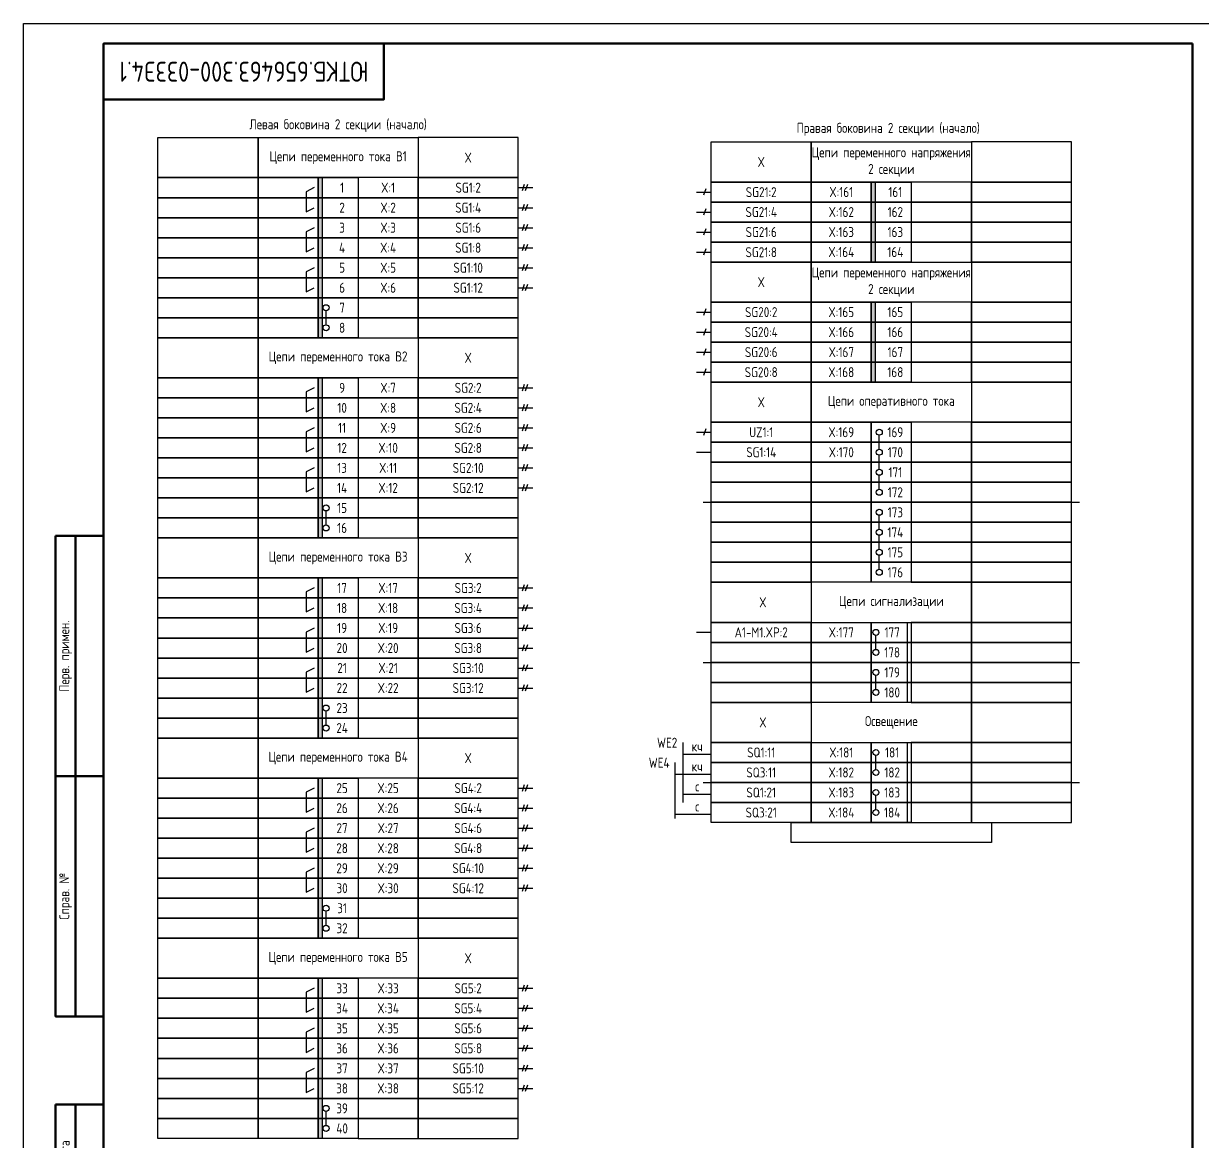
# Model space of a CAD drawing. Header units: millimetres. Extents: x -1050 to 7068, y 0 to 517.
# Drawn here: x 5880.2 to 6174.7, y 140.8 to 420 of the extents above; entities that cross this region are included whole.
import ezdxf

# ---------------------------------------------------------------- set-up
doc = ezdxf.new("R2010")
doc.units = ezdxf.units.MM
doc.styles.add('Gost_type_A', font='GOST_A.TTF')

# ---------------------------------------------------------------- blocks, each defined once
blk = doc.blocks.new('Штамп левый верхний')
at = {"lineweight": 50}
for points in [[(-12, 0), (-7, 0), (-7, -60), (-12, -60)], [(-7, 0), (0, 0), (0, -60), (-7, -60)], [(-12, -60), (-7, -60), (-7, -120), (-12, -120)], [(-7, -60), (0, -60), (0, -120), (-7, -120)]]:
    blk.add_lwpolyline(points, close=True, dxfattribs=at)
at = {"char_height": 2.5, "width": 60, "attachment_point": 5, "rotation": 90, "style": 'Gost_type_A'}
for s, insert in [('Перв. примен.', (-9.5, -30)), ('Справ. №', (-9.5, -90))]:
    blk.add_mtext(s, dxfattribs=dict(at, insert=insert))
blk = doc.blocks.new('Штамп левый нижний')
at = {"lineweight": 50}
for points in [[(-12, 145), (-7, 145), (-7, 110), (-12, 110)], [(-7, 145), (0, 145), (0, 110), (-7, 110)], [(-12, 110), (-7, 110), (-7, 85), (-12, 85)], [(-7, 110), (0, 110), (0, 85), (-7, 85)], [(-12, 85), (-7, 85), (-7, 60), (-12, 60)], [(-7, 85), (0, 85), (0, 60), (-7, 60)], [(-12, 60), (-7, 60), (-7, 25), (-12, 25)], [(-7, 60), (0, 60), (0, 25), (-7, 25)], [(-12, 25), (-7, 25), (-7, 0), (-12, 0)], [(-7, 25), (0, 25), (0, 0), (-7, 0)]]:
    blk.add_lwpolyline(points, close=True, dxfattribs=at)
at = {"char_height": 2.5, "attachment_point": 5, "rotation": 90, "style": 'Gost_type_A'}
for s, insert, width in [('Подп. и дата', (-9.5, 127.5), 35), ('Инв. № дубл.', (-9.5, 97.5), 25), ('Взам. инв. №', (-9.5, 72.5), 25), ('Подп. и дата', (-9.5, 42.5), 35), ('Инв. N подл.', (-9.5, 12.5), 25)]:
    blk.add_mtext(s, dxfattribs=dict(at, insert=insert, width=width))
blk = doc.blocks.new('Штамп угловой верхний')
at = {"lineweight": 50}
blk.add_lwpolyline([(0, 0), (70, 0), (70, -14), (0, -14)], close=True, dxfattribs=at)

msp = doc.modelspace()

# ---------------------------------------------------------------- hatches: boundary and pattern name
h = msp.add_hatch(color=256)
h.dxf.hatch_style = 1
h.paths.add_polyline_path([(5954.76, 381.51), (5953.76, 381.51), (5953.76, 341.51), (5954.76, 341.51)])
h = msp.add_hatch(color=256)
h.dxf.hatch_style = 1
h.paths.add_polyline_path([(6092.97, 380.42), (6091.97, 380.42), (6091.97, 360.42), (6092.97, 360.42)])
h = msp.add_hatch(color=256)
h.dxf.hatch_style = 1
h.paths.add_polyline_path([(6092.97, 350.42), (6091.97, 350.42), (6091.97, 330.42), (6092.97, 330.42)])
h = msp.add_hatch(color=256)
h.dxf.hatch_style = 1
h.paths.add_polyline_path([(5954.76, 331.51), (5953.76, 331.51), (5953.76, 291.51), (5954.76, 291.51)])
h = msp.add_hatch(color=256)
h.dxf.hatch_style = 1
h.paths.add_polyline_path([(5954.76, 281.51), (5953.76, 281.51), (5953.76, 241.51), (5954.76, 241.51)])
h = msp.add_hatch(color=256)
h.dxf.hatch_style = 1
h.paths.add_polyline_path([(5954.76, 231.51), (5953.76, 231.51), (5953.76, 191.51), (5954.76, 191.51)])
h = msp.add_hatch(color=256)
h.dxf.hatch_style = 1
h.paths.add_polyline_path([(5954.76, 181.51), (5953.76, 181.51), (5953.76, 141.51), (5954.76, 141.51)])

# ---------------------------------------------------------------- linework, layer by layer
for p, q in [((6003.76, 379.01), (6007.38, 379.01)), ((6005.29, 379.82), (6004.72, 378.2)), ((6006.09, 379.83), (6005.51, 378.2)), ((6048.34, 377.92), (6051.97, 377.92)), ((6050.67, 378.74), (6050.09, 377.11)), ((6005.29, 374.82), (6004.72, 373.2)), ((6006.09, 374.83), (6005.51, 373.2)), ((6003.76, 374.01), (6007.38, 374.01)), ((6048.34, 372.92), (6051.97, 372.92)), ((6050.67, 373.74), (6050.09, 372.11)), ((6003.76, 369.01), (6007.38, 369.01)), ((6005.29, 369.82), (6004.72, 368.2)), ((6006.09, 369.83), (6005.51, 368.2)), ((6050.67, 368.74), (6050.09, 367.11)), ((6048.34, 367.92), (6051.97, 367.92)), ((6003.76, 364.01), (6007.38, 364.01)), ((6005.29, 364.82), (6004.72, 363.2)), ((6006.09, 364.83), (6005.51, 363.2)), ((6048.34, 362.92), (6051.97, 362.92)), ((6050.67, 363.74), (6050.09, 362.11)), ((6005.29, 359.82), (6004.72, 358.2)), ((6006.09, 359.83), (6005.51, 358.2)), ((6003.76, 359.01), (6007.38, 359.01)), ((6003.76, 354.01), (6007.38, 354.01)), ((6005.29, 354.82), (6004.72, 353.2)), ((6006.09, 354.83), (6005.51, 353.2)), ((5955.76, 344.76), (5955.76, 348.26)), ((6048.34, 347.92), (6051.97, 347.92)), ((6050.67, 348.74), (6050.09, 347.11)), ((6048.34, 342.92), (6051.97, 342.92)), ((6050.67, 343.74), (6050.09, 342.11)), ((6050.67, 338.74), (6050.09, 337.11)), ((6048.34, 337.92), (6051.97, 337.92)), ((6048.34, 332.92), (6051.97, 332.92)), ((6050.67, 333.74), (6050.09, 332.11)), ((6003.76, 329.01), (6007.38, 329.01)), ((6005.29, 329.82), (6004.72, 328.2)), ((6006.09, 329.83), (6005.51, 328.2)), ((6003.76, 324.01), (6007.38, 324.01)), ((6005.29, 324.82), (6004.72, 323.2)), ((6006.09, 324.83), (6005.51, 323.2)), ((6003.76, 319.01), (6007.38, 319.01)), ((6005.29, 319.82), (6004.72, 318.2)), ((6006.09, 319.83), (6005.51, 318.2)), ((6050.67, 318.74), (6050.09, 317.11)), ((6048.34, 317.92), (6051.97, 317.92)), ((6093.97, 313.67), (6093.97, 317.17)), ((6003.76, 314.01), (6007.38, 314.01)), ((6005.29, 314.82), (6004.72, 313.2)), ((6006.09, 314.83), (6005.51, 313.2)), ((6048.34, 312.92), (6051.97, 312.92)), ((6093.97, 308.67), (6093.97, 312.17)), ((6005.29, 309.82), (6004.72, 308.2)), ((6006.09, 309.83), (6005.51, 308.2)), ((6003.76, 309.01), (6007.38, 309.01)), ((6093.97, 303.67), (6093.97, 307.17)), ((6003.76, 304.01), (6007.38, 304.01)), ((6005.29, 304.82), (6004.72, 303.2)), ((6006.09, 304.83), (6005.51, 303.2)), ((6049.97, 300.42), (6143.97, 300.42)), ((5955.76, 294.76), (5955.76, 298.26)), ((6093.97, 293.67), (6093.97, 297.17)), ((6093.97, 288.67), (6093.97, 292.17)), ((6093.97, 283.67), (6093.97, 287.17)), ((6005.29, 279.82), (6004.72, 278.2)), ((6006.09, 279.83), (6005.51, 278.2)), ((6003.76, 279.01), (6007.38, 279.01)), ((6003.76, 274.01), (6007.38, 274.01)), ((6005.29, 274.82), (6004.72, 273.2)), ((6006.09, 274.83), (6005.51, 273.2)), ((6003.76, 269.01), (6007.38, 269.01)), ((6005.29, 269.82), (6004.72, 268.2)), ((6006.09, 269.83), (6005.51, 268.2)), ((6100.97, 270.42), (6100.97, 250.42)), ((6051.97, 267.92), (6048.34, 267.92)), ((6093.11, 263.67), (6093.11, 267.17)), ((6003.76, 264.01), (6007.38, 264.01)), ((6005.29, 264.82), (6004.72, 263.2)), ((6006.09, 264.83), (6005.51, 263.2)), ((6005.29, 259.82), (6004.72, 258.2)), ((6006.09, 259.83), (6005.51, 258.2)), ((6049.97, 260.42), (6143.97, 260.42)), ((6003.76, 259.01), (6007.38, 259.01)), ((6093.11, 253.67), (6093.11, 257.17)), ((6003.76, 254.01), (6007.38, 254.01)), ((6005.29, 254.82), (6004.72, 253.2)), ((6006.09, 254.83), (6005.51, 253.2)), ((5955.76, 244.76), (5955.76, 248.26)), ((6044.97, 225.42), (6044.97, 240.42)), ((6100.97, 240.42), (6100.97, 220.42)), ((6051.97, 237.42), (6044.97, 237.42)), ((6093.11, 233.67), (6093.11, 237.17)), ((6042.97, 221.42), (6042.97, 235.42)), ((6005.29, 229.82), (6004.72, 228.2)), ((6006.09, 229.83), (6005.51, 228.2)), ((6051.97, 232.42), (6042.97, 232.42)), ((6049.97, 230.42), (6143.97, 230.42)), ((6003.76, 229.01), (6007.38, 229.01)), ((6051.97, 227.42), (6044.97, 227.42)), ((6093.11, 223.67), (6093.11, 227.17)), ((6003.76, 224.01), (6007.38, 224.01)), ((6005.29, 224.82), (6004.72, 223.2)), ((6006.09, 224.83), (6005.51, 223.2)), ((6051.97, 222.42), (6042.97, 222.42)), ((6003.76, 219.01), (6007.38, 219.01)), ((6005.29, 219.82), (6004.72, 218.2)), ((6006.09, 219.83), (6005.51, 218.2)), ((6003.76, 214.01), (6007.38, 214.01)), ((6005.29, 214.82), (6004.72, 213.2)), ((6006.09, 214.83), (6005.51, 213.2)), ((6005.29, 209.82), (6004.72, 208.2)), ((6006.09, 209.83), (6005.51, 208.2)), ((6003.76, 209.01), (6007.38, 209.01)), ((6003.76, 204.01), (6007.38, 204.01)), ((6005.29, 204.82), (6004.72, 203.2)), ((6006.09, 204.83), (6005.51, 203.2)), ((5955.76, 194.76), (5955.76, 198.26)), ((6005.29, 179.82), (6004.72, 178.2)), ((6006.09, 179.83), (6005.51, 178.2)), ((6003.76, 179.01), (6007.38, 179.01)), ((6003.76, 174.01), (6007.38, 174.01)), ((6005.29, 174.82), (6004.72, 173.2)), ((6006.09, 174.83), (6005.51, 173.2)), ((6003.76, 169.01), (6007.38, 169.01)), ((6005.29, 169.82), (6004.72, 168.2)), ((6006.09, 169.83), (6005.51, 168.2)), ((6003.76, 164.01), (6007.38, 164.01)), ((6005.29, 164.82), (6004.72, 163.2)), ((6006.09, 164.83), (6005.51, 163.2)), ((6005.29, 159.82), (6004.72, 158.2)), ((6006.09, 159.83), (6005.51, 158.2)), ((6003.76, 159.01), (6007.38, 159.01)), ((6003.76, 154.01), (6007.38, 154.01)), ((6005.29, 154.82), (6004.72, 153.2)), ((6006.09, 154.83), (6005.51, 153.2)), ((5955.76, 144.76), (5955.76, 148.26))]:
    msp.add_line(p, q)
for points in [[(6177.19, 420), (6177.19, 0), (5880.19, 0), (5880.19, 420)], [(5913.76, 391.51), (5938.76, 391.51), (5938.76, 381.51), (5913.76, 381.51)], [(5938.76, 391.51), (5978.76, 391.51), (5978.76, 381.51), (5938.76, 381.51)], [(6003.76, 391.51), (5978.76, 391.51), (5978.76, 381.51), (6003.76, 381.51)], [(6051.97, 390.42), (6076.97, 390.42), (6076.97, 380.42), (6051.97, 380.42)], [(6076.97, 390.42), (6116.97, 390.42), (6116.97, 380.42), (6076.97, 380.42)], [(6141.97, 390.42), (6116.97, 390.42), (6116.97, 380.42), (6141.97, 380.42)], [(5913.76, 381.51), (5938.76, 381.51), (5938.76, 376.51), (5913.76, 376.51)], [(5938.76, 381.51), (5953.76, 381.51), (5953.76, 376.51), (5938.76, 376.51)], [(5953.76, 381.51), (5963.76, 381.51), (5963.76, 376.51), (5953.76, 376.51)], [(5978.76, 381.51), (5963.76, 381.51), (5963.76, 376.51), (5978.76, 376.51)], [(6003.76, 381.51), (5978.76, 381.51), (5978.76, 376.51), (6003.76, 376.51)], [(6051.97, 380.42), (6076.97, 380.42), (6076.97, 375.42), (6051.97, 375.42)], [(6076.97, 380.42), (6091.97, 380.42), (6091.97, 375.42), (6076.97, 375.42)], [(6091.97, 380.42), (6101.97, 380.42), (6101.97, 375.42), (6091.97, 375.42)], [(6116.97, 380.42), (6101.97, 380.42), (6101.97, 375.42), (6116.97, 375.42)], [(6141.97, 380.42), (6116.97, 380.42), (6116.97, 375.42), (6141.97, 375.42)], [(5913.76, 376.51), (5938.76, 376.51), (5938.76, 371.51), (5913.76, 371.51)], [(5938.76, 376.51), (5953.76, 376.51), (5953.76, 371.51), (5938.76, 371.51)], [(5953.76, 376.51), (5963.76, 376.51), (5963.76, 371.51), (5953.76, 371.51)], [(5978.76, 376.51), (5963.76, 376.51), (5963.76, 371.51), (5978.76, 371.51)], [(6003.76, 376.51), (5978.76, 376.51), (5978.76, 371.51), (6003.76, 371.51)], [(6051.97, 375.42), (6076.97, 375.42), (6076.97, 370.42), (6051.97, 370.42)], [(6076.97, 375.42), (6091.97, 375.42), (6091.97, 370.42), (6076.97, 370.42)], [(6091.97, 375.42), (6101.97, 375.42), (6101.97, 370.42), (6091.97, 370.42)], [(6116.97, 375.42), (6101.97, 375.42), (6101.97, 370.42), (6116.97, 370.42)], [(6141.97, 375.42), (6116.97, 375.42), (6116.97, 370.42), (6141.97, 370.42)], [(5913.76, 371.51), (5938.76, 371.51), (5938.76, 366.51), (5913.76, 366.51)], [(5938.76, 371.51), (5953.76, 371.51), (5953.76, 366.51), (5938.76, 366.51)], [(5953.76, 371.51), (5963.76, 371.51), (5963.76, 366.51), (5953.76, 366.51)], [(5978.76, 371.51), (5963.76, 371.51), (5963.76, 366.51), (5978.76, 366.51)], [(6003.76, 371.51), (5978.76, 371.51), (5978.76, 366.51), (6003.76, 366.51)], [(6051.97, 370.42), (6076.97, 370.42), (6076.97, 365.42), (6051.97, 365.42)], [(6076.97, 370.42), (6091.97, 370.42), (6091.97, 365.42), (6076.97, 365.42)], [(6091.97, 370.42), (6101.97, 370.42), (6101.97, 365.42), (6091.97, 365.42)], [(6116.97, 370.42), (6101.97, 370.42), (6101.97, 365.42), (6116.97, 365.42)], [(6141.97, 370.42), (6116.97, 370.42), (6116.97, 365.42), (6141.97, 365.42)], [(5913.76, 366.51), (5938.76, 366.51), (5938.76, 361.51), (5913.76, 361.51)], [(5938.76, 366.51), (5953.76, 366.51), (5953.76, 361.51), (5938.76, 361.51)], [(5953.76, 366.51), (5963.76, 366.51), (5963.76, 361.51), (5953.76, 361.51)], [(5978.76, 366.51), (5963.76, 366.51), (5963.76, 361.51), (5978.76, 361.51)], [(6003.76, 366.51), (5978.76, 366.51), (5978.76, 361.51), (6003.76, 361.51)], [(6051.97, 365.42), (6076.97, 365.42), (6076.97, 360.42), (6051.97, 360.42)], [(6076.97, 365.42), (6091.97, 365.42), (6091.97, 360.42), (6076.97, 360.42)], [(6091.97, 365.42), (6101.97, 365.42), (6101.97, 360.42), (6091.97, 360.42)], [(6116.97, 365.42), (6101.97, 365.42), (6101.97, 360.42), (6116.97, 360.42)], [(6141.97, 365.42), (6116.97, 365.42), (6116.97, 360.42), (6141.97, 360.42)], [(5913.76, 361.51), (5938.76, 361.51), (5938.76, 356.51), (5913.76, 356.51)], [(5938.76, 361.51), (5953.76, 361.51), (5953.76, 356.51), (5938.76, 356.51)], [(5953.76, 361.51), (5963.76, 361.51), (5963.76, 356.51), (5953.76, 356.51)], [(5978.76, 361.51), (5963.76, 361.51), (5963.76, 356.51), (5978.76, 356.51)], [(6003.76, 361.51), (5978.76, 361.51), (5978.76, 356.51), (6003.76, 356.51)], [(6051.97, 360.42), (6076.97, 360.42), (6076.97, 350.42), (6051.97, 350.42)], [(6076.97, 360.42), (6116.97, 360.42), (6116.97, 350.42), (6076.97, 350.42)], [(6141.97, 360.42), (6116.97, 360.42), (6116.97, 350.42), (6141.97, 350.42)], [(5913.76, 356.51), (5938.76, 356.51), (5938.76, 351.51), (5913.76, 351.51)], [(5938.76, 356.51), (5953.76, 356.51), (5953.76, 351.51), (5938.76, 351.51)], [(5953.76, 356.51), (5963.76, 356.51), (5963.76, 351.51), (5953.76, 351.51)], [(5978.76, 356.51), (5963.76, 356.51), (5963.76, 351.51), (5978.76, 351.51)], [(6003.76, 356.51), (5978.76, 356.51), (5978.76, 351.51), (6003.76, 351.51)], [(5913.76, 351.51), (5938.76, 351.51), (5938.76, 346.51), (5913.76, 346.51)], [(5938.76, 351.51), (5953.76, 351.51), (5953.76, 346.51), (5938.76, 346.51)], [(5953.76, 351.51), (5963.76, 351.51), (5963.76, 346.51), (5953.76, 346.51)], [(5978.76, 351.51), (5963.76, 351.51), (5963.76, 346.51), (5978.76, 346.51)], [(6003.76, 351.51), (5978.76, 351.51), (5978.76, 346.51), (6003.76, 346.51)], [(6051.97, 350.42), (6076.97, 350.42), (6076.97, 345.42), (6051.97, 345.42)], [(6076.97, 350.42), (6091.97, 350.42), (6091.97, 345.42), (6076.97, 345.42)], [(6091.97, 350.42), (6101.97, 350.42), (6101.97, 345.42), (6091.97, 345.42)], [(6116.97, 350.42), (6101.97, 350.42), (6101.97, 345.42), (6116.97, 345.42)], [(6141.97, 350.42), (6116.97, 350.42), (6116.97, 345.42), (6141.97, 345.42)], [(5913.76, 346.51), (5938.76, 346.51), (5938.76, 341.51), (5913.76, 341.51)], [(5938.76, 346.51), (5953.76, 346.51), (5953.76, 341.51), (5938.76, 341.51)], [(5953.76, 346.51), (5963.76, 346.51), (5963.76, 341.51), (5953.76, 341.51)], [(5978.76, 346.51), (5963.76, 346.51), (5963.76, 341.51), (5978.76, 341.51)], [(6003.76, 346.51), (5978.76, 346.51), (5978.76, 341.51), (6003.76, 341.51)], [(6051.97, 345.42), (6076.97, 345.42), (6076.97, 340.42), (6051.97, 340.42)], [(6076.97, 345.42), (6091.97, 345.42), (6091.97, 340.42), (6076.97, 340.42)], [(6091.97, 345.42), (6101.97, 345.42), (6101.97, 340.42), (6091.97, 340.42)], [(6116.97, 345.42), (6101.97, 345.42), (6101.97, 340.42), (6116.97, 340.42)], [(6141.97, 345.42), (6116.97, 345.42), (6116.97, 340.42), (6141.97, 340.42)], [(5913.76, 341.51), (5938.76, 341.51), (5938.76, 331.51), (5913.76, 331.51)], [(5938.76, 341.51), (5978.76, 341.51), (5978.76, 331.51), (5938.76, 331.51)], [(6003.76, 341.51), (5978.76, 341.51), (5978.76, 331.51), (6003.76, 331.51)], [(6051.97, 340.42), (6076.97, 340.42), (6076.97, 335.42), (6051.97, 335.42)], [(6076.97, 340.42), (6091.97, 340.42), (6091.97, 335.42), (6076.97, 335.42)], [(6091.97, 340.42), (6101.97, 340.42), (6101.97, 335.42), (6091.97, 335.42)], [(6116.97, 340.42), (6101.97, 340.42), (6101.97, 335.42), (6116.97, 335.42)], [(6141.97, 340.42), (6116.97, 340.42), (6116.97, 335.42), (6141.97, 335.42)], [(6051.97, 335.42), (6076.97, 335.42), (6076.97, 330.42), (6051.97, 330.42)], [(6076.97, 335.42), (6091.97, 335.42), (6091.97, 330.42), (6076.97, 330.42)], [(6091.97, 335.42), (6101.97, 335.42), (6101.97, 330.42), (6091.97, 330.42)], [(6116.97, 335.42), (6101.97, 335.42), (6101.97, 330.42), (6116.97, 330.42)], [(6141.97, 335.42), (6116.97, 335.42), (6116.97, 330.42), (6141.97, 330.42)], [(5913.76, 331.51), (5938.76, 331.51), (5938.76, 326.51), (5913.76, 326.51)], [(5938.76, 331.51), (5953.76, 331.51), (5953.76, 326.51), (5938.76, 326.51)], [(5953.76, 331.51), (5963.76, 331.51), (5963.76, 326.51), (5953.76, 326.51)], [(5978.76, 331.51), (5963.76, 331.51), (5963.76, 326.51), (5978.76, 326.51)], [(6003.76, 331.51), (5978.76, 331.51), (5978.76, 326.51), (6003.76, 326.51)], [(6051.97, 330.42), (6076.97, 330.42), (6076.97, 320.42), (6051.97, 320.42)], [(6076.97, 330.42), (6116.97, 330.42), (6116.97, 320.42), (6076.97, 320.42)], [(6141.97, 330.42), (6116.97, 330.42), (6116.97, 320.42), (6141.97, 320.42)], [(5913.76, 326.51), (5938.76, 326.51), (5938.76, 321.51), (5913.76, 321.51)], [(5938.76, 326.51), (5953.76, 326.51), (5953.76, 321.51), (5938.76, 321.51)], [(5953.76, 326.51), (5963.76, 326.51), (5963.76, 321.51), (5953.76, 321.51)], [(5978.76, 326.51), (5963.76, 326.51), (5963.76, 321.51), (5978.76, 321.51)], [(6003.76, 326.51), (5978.76, 326.51), (5978.76, 321.51), (6003.76, 321.51)], [(5913.76, 321.51), (5938.76, 321.51), (5938.76, 316.51), (5913.76, 316.51)], [(5938.76, 321.51), (5953.76, 321.51), (5953.76, 316.51), (5938.76, 316.51)], [(5953.76, 321.51), (5963.76, 321.51), (5963.76, 316.51), (5953.76, 316.51)], [(5978.76, 321.51), (5963.76, 321.51), (5963.76, 316.51), (5978.76, 316.51)], [(6003.76, 321.51), (5978.76, 321.51), (5978.76, 316.51), (6003.76, 316.51)], [(6051.97, 320.42), (6076.97, 320.42), (6076.97, 315.42), (6051.97, 315.42)], [(6076.97, 320.42), (6091.97, 320.42), (6091.97, 315.42), (6076.97, 315.42)], [(6091.97, 320.42), (6101.97, 320.42), (6101.97, 315.42), (6091.97, 315.42)], [(6116.97, 320.42), (6101.97, 320.42), (6101.97, 315.42), (6116.97, 315.42)], [(6141.97, 320.42), (6116.97, 320.42), (6116.97, 315.42), (6141.97, 315.42)], [(5913.76, 316.51), (5938.76, 316.51), (5938.76, 311.51), (5913.76, 311.51)], [(5938.76, 316.51), (5953.76, 316.51), (5953.76, 311.51), (5938.76, 311.51)], [(5953.76, 316.51), (5963.76, 316.51), (5963.76, 311.51), (5953.76, 311.51)], [(5978.76, 316.51), (5963.76, 316.51), (5963.76, 311.51), (5978.76, 311.51)], [(6003.76, 316.51), (5978.76, 316.51), (5978.76, 311.51), (6003.76, 311.51)], [(6051.97, 315.42), (6076.97, 315.42), (6076.97, 310.42), (6051.97, 310.42)], [(6076.97, 315.42), (6091.97, 315.42), (6091.97, 310.42), (6076.97, 310.42)], [(6091.97, 315.42), (6101.97, 315.42), (6101.97, 310.42), (6091.97, 310.42)], [(6116.97, 315.42), (6101.97, 315.42), (6101.97, 310.42), (6116.97, 310.42)], [(6141.97, 315.42), (6116.97, 315.42), (6116.97, 310.42), (6141.97, 310.42)], [(5913.76, 311.51), (5938.76, 311.51), (5938.76, 306.51), (5913.76, 306.51)], [(5938.76, 311.51), (5953.76, 311.51), (5953.76, 306.51), (5938.76, 306.51)], [(5953.76, 311.51), (5963.76, 311.51), (5963.76, 306.51), (5953.76, 306.51)], [(5978.76, 311.51), (5963.76, 311.51), (5963.76, 306.51), (5978.76, 306.51)], [(6003.76, 311.51), (5978.76, 311.51), (5978.76, 306.51), (6003.76, 306.51)], [(6051.97, 310.42), (6076.97, 310.42), (6076.97, 305.42), (6051.97, 305.42)], [(6076.97, 310.42), (6091.97, 310.42), (6091.97, 305.42), (6076.97, 305.42)], [(6091.97, 310.42), (6101.97, 310.42), (6101.97, 305.42), (6091.97, 305.42)], [(6116.97, 310.42), (6101.97, 310.42), (6101.97, 305.42), (6116.97, 305.42)], [(6141.97, 310.42), (6116.97, 310.42), (6116.97, 305.42), (6141.97, 305.42)], [(5913.76, 306.51), (5938.76, 306.51), (5938.76, 301.51), (5913.76, 301.51)], [(5938.76, 306.51), (5953.76, 306.51), (5953.76, 301.51), (5938.76, 301.51)], [(5953.76, 306.51), (5963.76, 306.51), (5963.76, 301.51), (5953.76, 301.51)], [(5978.76, 306.51), (5963.76, 306.51), (5963.76, 301.51), (5978.76, 301.51)], [(6003.76, 306.51), (5978.76, 306.51), (5978.76, 301.51), (6003.76, 301.51)], [(6051.97, 305.42), (6076.97, 305.42), (6076.97, 300.42), (6051.97, 300.42)], [(6076.97, 305.42), (6091.97, 305.42), (6091.97, 300.42), (6076.97, 300.42)], [(6091.97, 305.42), (6101.97, 305.42), (6101.97, 300.42), (6091.97, 300.42)], [(6116.97, 305.42), (6101.97, 305.42), (6101.97, 300.42), (6116.97, 300.42)], [(6141.97, 305.42), (6116.97, 305.42), (6116.97, 300.42), (6141.97, 300.42)], [(5913.76, 301.51), (5938.76, 301.51), (5938.76, 296.51), (5913.76, 296.51)], [(5938.76, 301.51), (5953.76, 301.51), (5953.76, 296.51), (5938.76, 296.51)], [(5953.76, 301.51), (5963.76, 301.51), (5963.76, 296.51), (5953.76, 296.51)], [(5978.76, 301.51), (5963.76, 301.51), (5963.76, 296.51), (5978.76, 296.51)], [(6003.76, 301.51), (5978.76, 301.51), (5978.76, 296.51), (6003.76, 296.51)], [(6051.97, 300.42), (6076.97, 300.42), (6076.97, 295.42), (6051.97, 295.42)], [(6076.97, 300.42), (6091.97, 300.42), (6091.97, 295.42), (6076.97, 295.42)], [(6091.97, 300.42), (6101.97, 300.42), (6101.97, 295.42), (6091.97, 295.42)], [(6116.97, 300.42), (6101.97, 300.42), (6101.97, 295.42), (6116.97, 295.42)], [(6141.97, 300.42), (6116.97, 300.42), (6116.97, 295.42), (6141.97, 295.42)], [(5913.76, 296.51), (5938.76, 296.51), (5938.76, 291.51), (5913.76, 291.51)], [(5938.76, 296.51), (5953.76, 296.51), (5953.76, 291.51), (5938.76, 291.51)], [(5953.76, 296.51), (5963.76, 296.51), (5963.76, 291.51), (5953.76, 291.51)], [(5978.76, 296.51), (5963.76, 296.51), (5963.76, 291.51), (5978.76, 291.51)], [(6003.76, 296.51), (5978.76, 296.51), (5978.76, 291.51), (6003.76, 291.51)], [(6051.97, 295.42), (6076.97, 295.42), (6076.97, 290.42), (6051.97, 290.42)], [(6076.97, 295.42), (6091.97, 295.42), (6091.97, 290.42), (6076.97, 290.42)], [(6091.97, 295.42), (6101.97, 295.42), (6101.97, 290.42), (6091.97, 290.42)], [(6116.97, 295.42), (6101.97, 295.42), (6101.97, 290.42), (6116.97, 290.42)], [(6141.97, 295.42), (6116.97, 295.42), (6116.97, 290.42), (6141.97, 290.42)], [(5913.76, 291.51), (5938.76, 291.51), (5938.76, 281.51), (5913.76, 281.51)], [(5938.76, 291.51), (5978.76, 291.51), (5978.76, 281.51), (5938.76, 281.51)], [(6003.76, 291.51), (5978.76, 291.51), (5978.76, 281.51), (6003.76, 281.51)], [(6051.97, 290.42), (6076.97, 290.42), (6076.97, 285.42), (6051.97, 285.42)], [(6076.97, 290.42), (6091.97, 290.42), (6091.97, 285.42), (6076.97, 285.42)], [(6091.97, 290.42), (6101.97, 290.42), (6101.97, 285.42), (6091.97, 285.42)], [(6116.97, 290.42), (6101.97, 290.42), (6101.97, 285.42), (6116.97, 285.42)], [(6141.97, 290.42), (6116.97, 290.42), (6116.97, 285.42), (6141.97, 285.42)], [(6051.97, 285.42), (6076.97, 285.42), (6076.97, 280.42), (6051.97, 280.42)], [(6076.97, 285.42), (6091.97, 285.42), (6091.97, 280.42), (6076.97, 280.42)], [(6091.97, 285.42), (6101.97, 285.42), (6101.97, 280.42), (6091.97, 280.42)], [(6116.97, 285.42), (6101.97, 285.42), (6101.97, 280.42), (6116.97, 280.42)], [(6141.97, 285.42), (6116.97, 285.42), (6116.97, 280.42), (6141.97, 280.42)], [(5913.76, 281.51), (5938.76, 281.51), (5938.76, 276.51), (5913.76, 276.51)], [(5938.76, 281.51), (5953.76, 281.51), (5953.76, 276.51), (5938.76, 276.51)], [(5953.76, 281.51), (5963.76, 281.51), (5963.76, 276.51), (5953.76, 276.51)], [(5978.76, 281.51), (5963.76, 281.51), (5963.76, 276.51), (5978.76, 276.51)], [(6003.76, 281.51), (5978.76, 281.51), (5978.76, 276.51), (6003.76, 276.51)], [(6051.97, 280.42), (6076.97, 280.42), (6076.97, 270.42), (6051.97, 270.42)], [(6116.97, 280.42), (6076.97, 280.42), (6076.97, 270.42), (6116.97, 270.42)], [(6141.97, 280.42), (6116.97, 280.42), (6116.97, 270.42), (6141.97, 270.42)], [(5913.76, 276.51), (5938.76, 276.51), (5938.76, 271.51), (5913.76, 271.51)], [(5938.76, 276.51), (5953.76, 276.51), (5953.76, 271.51), (5938.76, 271.51)], [(5953.76, 276.51), (5963.76, 276.51), (5963.76, 271.51), (5953.76, 271.51)], [(5978.76, 276.51), (5963.76, 276.51), (5963.76, 271.51), (5978.76, 271.51)], [(6003.76, 276.51), (5978.76, 276.51), (5978.76, 271.51), (6003.76, 271.51)], [(5913.76, 271.51), (5938.76, 271.51), (5938.76, 266.51), (5913.76, 266.51)], [(5938.76, 271.51), (5953.76, 271.51), (5953.76, 266.51), (5938.76, 266.51)], [(5953.76, 271.51), (5963.76, 271.51), (5963.76, 266.51), (5953.76, 266.51)], [(5978.76, 271.51), (5963.76, 271.51), (5963.76, 266.51), (5978.76, 266.51)], [(6003.76, 271.51), (5978.76, 271.51), (5978.76, 266.51), (6003.76, 266.51)], [(6051.97, 270.42), (6076.97, 270.42), (6076.97, 265.42), (6051.97, 265.42)], [(6076.97, 270.42), (6091.97, 270.42), (6091.97, 265.42), (6076.97, 265.42)], [(6091.97, 270.42), (6101.97, 270.42), (6101.97, 265.42), (6091.97, 265.42)], [(6116.97, 270.42), (6101.97, 270.42), (6101.97, 265.42), (6116.97, 265.42)], [(6141.97, 270.42), (6116.97, 270.42), (6116.97, 265.42), (6141.97, 265.42)], [(5913.76, 266.51), (5938.76, 266.51), (5938.76, 261.51), (5913.76, 261.51)], [(5938.76, 266.51), (5953.76, 266.51), (5953.76, 261.51), (5938.76, 261.51)], [(5953.76, 266.51), (5963.76, 266.51), (5963.76, 261.51), (5953.76, 261.51)], [(5978.76, 266.51), (5963.76, 266.51), (5963.76, 261.51), (5978.76, 261.51)], [(6003.76, 266.51), (5978.76, 266.51), (5978.76, 261.51), (6003.76, 261.51)], [(6051.97, 265.42), (6076.97, 265.42), (6076.97, 260.42), (6051.97, 260.42)], [(6076.97, 265.42), (6091.97, 265.42), (6091.97, 260.42), (6076.97, 260.42)], [(6091.97, 265.42), (6101.97, 265.42), (6101.97, 260.42), (6091.97, 260.42)], [(6116.97, 265.42), (6101.97, 265.42), (6101.97, 260.42), (6116.97, 260.42)], [(6141.97, 265.42), (6116.97, 265.42), (6116.97, 260.42), (6141.97, 260.42)], [(5913.76, 261.51), (5938.76, 261.51), (5938.76, 256.51), (5913.76, 256.51)], [(5938.76, 261.51), (5953.76, 261.51), (5953.76, 256.51), (5938.76, 256.51)], [(5953.76, 261.51), (5963.76, 261.51), (5963.76, 256.51), (5953.76, 256.51)], [(5978.76, 261.51), (5963.76, 261.51), (5963.76, 256.51), (5978.76, 256.51)], [(6003.76, 261.51), (5978.76, 261.51), (5978.76, 256.51), (6003.76, 256.51)], [(6051.97, 260.42), (6076.97, 260.42), (6076.97, 255.42), (6051.97, 255.42)], [(6076.97, 260.42), (6091.97, 260.42), (6091.97, 255.42), (6076.97, 255.42)], [(6091.97, 260.42), (6101.97, 260.42), (6101.97, 255.42), (6091.97, 255.42)], [(6116.97, 260.42), (6101.97, 260.42), (6101.97, 255.42), (6116.97, 255.42)], [(6141.97, 260.42), (6116.97, 260.42), (6116.97, 255.42), (6141.97, 255.42)], [(5913.76, 256.51), (5938.76, 256.51), (5938.76, 251.51), (5913.76, 251.51)], [(5938.76, 256.51), (5953.76, 256.51), (5953.76, 251.51), (5938.76, 251.51)], [(5953.76, 256.51), (5963.76, 256.51), (5963.76, 251.51), (5953.76, 251.51)], [(5978.76, 256.51), (5963.76, 256.51), (5963.76, 251.51), (5978.76, 251.51)], [(6003.76, 256.51), (5978.76, 256.51), (5978.76, 251.51), (6003.76, 251.51)], [(6051.97, 255.42), (6076.97, 255.42), (6076.97, 250.42), (6051.97, 250.42)], [(6076.97, 255.42), (6091.97, 255.42), (6091.97, 250.42), (6076.97, 250.42)], [(6091.97, 255.42), (6101.97, 255.42), (6101.97, 250.42), (6091.97, 250.42)], [(6116.97, 255.42), (6101.97, 255.42), (6101.97, 250.42), (6116.97, 250.42)], [(6141.97, 255.42), (6116.97, 255.42), (6116.97, 250.42), (6141.97, 250.42)], [(5913.76, 251.51), (5938.76, 251.51), (5938.76, 246.51), (5913.76, 246.51)], [(5938.76, 251.51), (5953.76, 251.51), (5953.76, 246.51), (5938.76, 246.51)], [(5953.76, 251.51), (5963.76, 251.51), (5963.76, 246.51), (5953.76, 246.51)], [(5978.76, 251.51), (5963.76, 251.51), (5963.76, 246.51), (5978.76, 246.51)], [(6003.76, 251.51), (5978.76, 251.51), (5978.76, 246.51), (6003.76, 246.51)], [(6051.97, 250.42), (6076.97, 250.42), (6076.97, 240.42), (6051.97, 240.42)], [(6116.97, 250.42), (6076.97, 250.42), (6076.97, 240.42), (6116.97, 240.42)], [(6141.97, 250.42), (6116.97, 250.42), (6116.97, 240.42), (6141.97, 240.42)], [(5913.76, 246.51), (5938.76, 246.51), (5938.76, 241.51), (5913.76, 241.51)], [(5938.76, 246.51), (5953.76, 246.51), (5953.76, 241.51), (5938.76, 241.51)], [(5953.76, 246.51), (5963.76, 246.51), (5963.76, 241.51), (5953.76, 241.51)], [(5978.76, 246.51), (5963.76, 246.51), (5963.76, 241.51), (5978.76, 241.51)], [(6003.76, 246.51), (5978.76, 246.51), (5978.76, 241.51), (6003.76, 241.51)], [(5913.76, 241.51), (5938.76, 241.51), (5938.76, 231.51), (5913.76, 231.51)], [(5938.76, 241.51), (5978.76, 241.51), (5978.76, 231.51), (5938.76, 231.51)], [(6003.76, 241.51), (5978.76, 241.51), (5978.76, 231.51), (6003.76, 231.51)], [(6051.97, 240.42), (6076.97, 240.42), (6076.97, 235.42), (6051.97, 235.42)], [(6076.97, 240.42), (6091.97, 240.42), (6091.97, 235.42), (6076.97, 235.42)], [(6091.97, 240.42), (6101.97, 240.42), (6101.97, 235.42), (6091.97, 235.42)], [(6116.97, 240.42), (6101.97, 240.42), (6101.97, 235.42), (6116.97, 235.42)], [(6141.97, 240.42), (6116.97, 240.42), (6116.97, 235.42), (6141.97, 235.42)], [(6051.97, 235.42), (6076.97, 235.42), (6076.97, 230.42), (6051.97, 230.42)], [(6076.97, 235.42), (6091.97, 235.42), (6091.97, 230.42), (6076.97, 230.42)], [(6091.97, 235.42), (6101.97, 235.42), (6101.97, 230.42), (6091.97, 230.42)], [(6116.97, 235.42), (6101.97, 235.42), (6101.97, 230.42), (6116.97, 230.42)], [(6141.97, 235.42), (6116.97, 235.42), (6116.97, 230.42), (6141.97, 230.42)], [(5913.76, 231.51), (5938.76, 231.51), (5938.76, 226.51), (5913.76, 226.51)], [(5938.76, 231.51), (5953.76, 231.51), (5953.76, 226.51), (5938.76, 226.51)], [(5953.76, 231.51), (5963.76, 231.51), (5963.76, 226.51), (5953.76, 226.51)], [(5978.76, 231.51), (5963.76, 231.51), (5963.76, 226.51), (5978.76, 226.51)], [(6003.76, 231.51), (5978.76, 231.51), (5978.76, 226.51), (6003.76, 226.51)], [(6051.97, 230.42), (6076.97, 230.42), (6076.97, 225.42), (6051.97, 225.42)], [(6076.97, 230.42), (6091.97, 230.42), (6091.97, 225.42), (6076.97, 225.42)], [(6091.97, 230.42), (6101.97, 230.42), (6101.97, 225.42), (6091.97, 225.42)], [(6116.97, 230.42), (6101.97, 230.42), (6101.97, 225.42), (6116.97, 225.42)], [(6141.97, 230.42), (6116.97, 230.42), (6116.97, 225.42), (6141.97, 225.42)], [(5913.76, 226.51), (5938.76, 226.51), (5938.76, 221.51), (5913.76, 221.51)], [(5938.76, 226.51), (5953.76, 226.51), (5953.76, 221.51), (5938.76, 221.51)], [(5953.76, 226.51), (5963.76, 226.51), (5963.76, 221.51), (5953.76, 221.51)], [(5978.76, 226.51), (5963.76, 226.51), (5963.76, 221.51), (5978.76, 221.51)], [(6003.76, 226.51), (5978.76, 226.51), (5978.76, 221.51), (6003.76, 221.51)], [(6051.97, 225.42), (6076.97, 225.42), (6076.97, 220.42), (6051.97, 220.42)], [(6076.97, 225.42), (6091.97, 225.42), (6091.97, 220.42), (6076.97, 220.42)], [(6091.97, 225.42), (6101.97, 225.42), (6101.97, 220.42), (6091.97, 220.42)], [(6116.97, 225.42), (6101.97, 225.42), (6101.97, 220.42), (6116.97, 220.42)], [(6141.97, 225.42), (6116.97, 225.42), (6116.97, 220.42), (6141.97, 220.42)], [(5913.76, 221.51), (5938.76, 221.51), (5938.76, 216.51), (5913.76, 216.51)], [(5938.76, 221.51), (5953.76, 221.51), (5953.76, 216.51), (5938.76, 216.51)], [(5953.76, 221.51), (5963.76, 221.51), (5963.76, 216.51), (5953.76, 216.51)], [(5978.76, 221.51), (5963.76, 221.51), (5963.76, 216.51), (5978.76, 216.51)], [(6003.76, 221.51), (5978.76, 221.51), (5978.76, 216.51), (6003.76, 216.51)], [(6071.97, 220.42), (6121.97, 220.42), (6121.97, 215.42), (6071.97, 215.42)], [(5913.76, 216.51), (5938.76, 216.51), (5938.76, 211.51), (5913.76, 211.51)], [(5938.76, 216.51), (5953.76, 216.51), (5953.76, 211.51), (5938.76, 211.51)], [(5953.76, 216.51), (5963.76, 216.51), (5963.76, 211.51), (5953.76, 211.51)], [(5978.76, 216.51), (5963.76, 216.51), (5963.76, 211.51), (5978.76, 211.51)], [(6003.76, 216.51), (5978.76, 216.51), (5978.76, 211.51), (6003.76, 211.51)], [(5913.76, 211.51), (5938.76, 211.51), (5938.76, 206.51), (5913.76, 206.51)], [(5938.76, 211.51), (5953.76, 211.51), (5953.76, 206.51), (5938.76, 206.51)], [(5953.76, 211.51), (5963.76, 211.51), (5963.76, 206.51), (5953.76, 206.51)], [(5978.76, 211.51), (5963.76, 211.51), (5963.76, 206.51), (5978.76, 206.51)], [(6003.76, 211.51), (5978.76, 211.51), (5978.76, 206.51), (6003.76, 206.51)], [(5913.76, 206.51), (5938.76, 206.51), (5938.76, 201.51), (5913.76, 201.51)], [(5938.76, 206.51), (5953.76, 206.51), (5953.76, 201.51), (5938.76, 201.51)], [(5953.76, 206.51), (5963.76, 206.51), (5963.76, 201.51), (5953.76, 201.51)], [(5978.76, 206.51), (5963.76, 206.51), (5963.76, 201.51), (5978.76, 201.51)], [(6003.76, 206.51), (5978.76, 206.51), (5978.76, 201.51), (6003.76, 201.51)], [(5913.76, 201.51), (5938.76, 201.51), (5938.76, 196.51), (5913.76, 196.51)], [(5938.76, 201.51), (5953.76, 201.51), (5953.76, 196.51), (5938.76, 196.51)], [(5953.76, 201.51), (5963.76, 201.51), (5963.76, 196.51), (5953.76, 196.51)], [(5978.76, 201.51), (5963.76, 201.51), (5963.76, 196.51), (5978.76, 196.51)], [(6003.76, 201.51), (5978.76, 201.51), (5978.76, 196.51), (6003.76, 196.51)], [(5913.76, 196.51), (5938.76, 196.51), (5938.76, 191.51), (5913.76, 191.51)], [(5938.76, 196.51), (5953.76, 196.51), (5953.76, 191.51), (5938.76, 191.51)], [(5953.76, 196.51), (5963.76, 196.51), (5963.76, 191.51), (5953.76, 191.51)], [(5978.76, 196.51), (5963.76, 196.51), (5963.76, 191.51), (5978.76, 191.51)], [(6003.76, 196.51), (5978.76, 196.51), (5978.76, 191.51), (6003.76, 191.51)], [(5913.76, 191.51), (5938.76, 191.51), (5938.76, 181.51), (5913.76, 181.51)], [(5938.76, 191.51), (5978.76, 191.51), (5978.76, 181.51), (5938.76, 181.51)], [(6003.76, 191.51), (5978.76, 191.51), (5978.76, 181.51), (6003.76, 181.51)], [(5913.76, 181.51), (5938.76, 181.51), (5938.76, 176.51), (5913.76, 176.51)], [(5938.76, 181.51), (5953.76, 181.51), (5953.76, 176.51), (5938.76, 176.51)], [(5953.76, 181.51), (5963.76, 181.51), (5963.76, 176.51), (5953.76, 176.51)], [(5978.76, 181.51), (5963.76, 181.51), (5963.76, 176.51), (5978.76, 176.51)], [(6003.76, 181.51), (5978.76, 181.51), (5978.76, 176.51), (6003.76, 176.51)], [(5913.76, 176.51), (5938.76, 176.51), (5938.76, 171.51), (5913.76, 171.51)], [(5938.76, 176.51), (5953.76, 176.51), (5953.76, 171.51), (5938.76, 171.51)], [(5953.76, 176.51), (5963.76, 176.51), (5963.76, 171.51), (5953.76, 171.51)], [(5978.76, 176.51), (5963.76, 176.51), (5963.76, 171.51), (5978.76, 171.51)], [(6003.76, 176.51), (5978.76, 176.51), (5978.76, 171.51), (6003.76, 171.51)], [(5913.76, 171.51), (5938.76, 171.51), (5938.76, 166.51), (5913.76, 166.51)], [(5938.76, 171.51), (5953.76, 171.51), (5953.76, 166.51), (5938.76, 166.51)], [(5953.76, 171.51), (5963.76, 171.51), (5963.76, 166.51), (5953.76, 166.51)], [(5978.76, 171.51), (5963.76, 171.51), (5963.76, 166.51), (5978.76, 166.51)], [(6003.76, 171.51), (5978.76, 171.51), (5978.76, 166.51), (6003.76, 166.51)], [(5913.76, 166.51), (5938.76, 166.51), (5938.76, 161.51), (5913.76, 161.51)], [(5938.76, 166.51), (5953.76, 166.51), (5953.76, 161.51), (5938.76, 161.51)], [(5953.76, 166.51), (5963.76, 166.51), (5963.76, 161.51), (5953.76, 161.51)], [(5978.76, 166.51), (5963.76, 166.51), (5963.76, 161.51), (5978.76, 161.51)], [(6003.76, 166.51), (5978.76, 166.51), (5978.76, 161.51), (6003.76, 161.51)], [(5913.76, 161.51), (5938.76, 161.51), (5938.76, 156.51), (5913.76, 156.51)], [(5938.76, 161.51), (5953.76, 161.51), (5953.76, 156.51), (5938.76, 156.51)], [(5953.76, 161.51), (5963.76, 161.51), (5963.76, 156.51), (5953.76, 156.51)], [(5978.76, 161.51), (5963.76, 161.51), (5963.76, 156.51), (5978.76, 156.51)], [(6003.76, 161.51), (5978.76, 161.51), (5978.76, 156.51), (6003.76, 156.51)], [(5913.76, 156.51), (5938.76, 156.51), (5938.76, 151.51), (5913.76, 151.51)], [(5938.76, 156.51), (5953.76, 156.51), (5953.76, 151.51), (5938.76, 151.51)], [(5953.76, 156.51), (5963.76, 156.51), (5963.76, 151.51), (5953.76, 151.51)], [(5978.76, 156.51), (5963.76, 156.51), (5963.76, 151.51), (5978.76, 151.51)], [(6003.76, 156.51), (5978.76, 156.51), (5978.76, 151.51), (6003.76, 151.51)], [(5913.76, 151.51), (5938.76, 151.51), (5938.76, 146.51), (5913.76, 146.51)], [(5938.76, 151.51), (5953.76, 151.51), (5953.76, 146.51), (5938.76, 146.51)], [(5953.76, 151.51), (5963.76, 151.51), (5963.76, 146.51), (5953.76, 146.51)], [(5978.76, 151.51), (5963.76, 151.51), (5963.76, 146.51), (5978.76, 146.51)], [(6003.76, 151.51), (5978.76, 151.51), (5978.76, 146.51), (6003.76, 146.51)], [(5913.76, 146.51), (5938.76, 146.51), (5938.76, 141.51), (5913.76, 141.51)], [(5938.76, 146.51), (5953.76, 146.51), (5953.76, 141.51), (5938.76, 141.51)], [(5953.76, 146.51), (5963.76, 146.51), (5963.76, 141.51), (5953.76, 141.51)], [(5978.76, 146.51), (5963.76, 146.51), (5963.76, 141.51), (5978.76, 141.51)], [(6003.76, 146.51), (5978.76, 146.51), (5978.76, 141.51), (6003.76, 141.51)]]:
    msp.add_lwpolyline(points, close=True)
at = {"lineweight": 50}
msp.add_lwpolyline([(6172.19, 415), (6172.19, 5), (5900.19, 5), (5900.19, 415)], close=True, dxfattribs=at)
for points in [[(5953.76, 341.51), (5953.76, 381.51), (5954.76, 381.51), (5954.76, 341.51)], [(6091.97, 360.42), (6091.97, 380.42), (6092.97, 380.42), (6092.97, 360.42)], [(5952.76, 379.01), (5950.76, 378.01), (5950.76, 373.01), (5952.76, 374.01)], [(5952.76, 369.01), (5950.76, 368.01), (5950.76, 363.01), (5952.76, 364.01)], [(5952.76, 359.01), (5950.76, 358.01), (5950.76, 353.01), (5952.76, 354.01)], [(6091.97, 330.42), (6091.97, 350.42), (6092.97, 350.42), (6092.97, 330.42)], [(5953.76, 291.51), (5953.76, 331.51), (5954.76, 331.51), (5954.76, 291.51)], [(5952.76, 329.01), (5950.76, 328.01), (5950.76, 323.01), (5952.76, 324.01)], [(5952.76, 319.01), (5950.76, 318.01), (5950.76, 313.01), (5952.76, 314.01)], [(5952.76, 309.01), (5950.76, 308.01), (5950.76, 303.01), (5952.76, 304.01)], [(5953.76, 241.51), (5953.76, 281.51), (5954.76, 281.51), (5954.76, 241.51)], [(5952.76, 279.01), (5950.76, 278.01), (5950.76, 273.01), (5952.76, 274.01)], [(5952.76, 269.01), (5950.76, 268.01), (5950.76, 263.01), (5952.76, 264.01)], [(5952.76, 259.01), (5950.76, 258.01), (5950.76, 253.01), (5952.76, 254.01)], [(5953.76, 191.51), (5953.76, 231.51), (5954.76, 231.51), (5954.76, 191.51)], [(5952.76, 229.01), (5950.76, 228.01), (5950.76, 223.01), (5952.76, 224.01)], [(5952.76, 219.01), (5950.76, 218.01), (5950.76, 213.01), (5952.76, 214.01)], [(5952.76, 209.01), (5950.76, 208.01), (5950.76, 203.01), (5952.76, 204.01)], [(5953.76, 141.51), (5953.76, 181.51), (5954.76, 181.51), (5954.76, 141.51)], [(5952.76, 179.01), (5950.76, 178.01), (5950.76, 173.01), (5952.76, 174.01)], [(5952.76, 169.01), (5950.76, 168.01), (5950.76, 163.01), (5952.76, 164.01)], [(5952.76, 159.01), (5950.76, 158.01), (5950.76, 153.01), (5952.76, 154.01)]]:
    msp.add_lwpolyline(points)
for centre in [(5955.76, 349.01), (5955.76, 344.01), (6093.97, 317.92), (6093.97, 312.92), (6093.97, 307.92), (6093.97, 302.92), (5955.76, 299.01), (6093.97, 297.92), (5955.76, 294.01), (6093.97, 292.92), (6093.97, 287.92), (6093.97, 282.92), (6093.11, 267.92), (6093.11, 262.92), (6093.11, 257.92), (6093.11, 252.92), (5955.76, 249.01), (5955.76, 244.01), (6093.11, 237.92), (6093.11, 232.92), (6093.11, 227.92), (6093.11, 222.92), (5955.76, 199.01), (5955.76, 194.01), (5955.76, 149.01), (5955.76, 144.01)]:
    msp.add_circle(centre, 0.75)

# ---------------------------------------------------------------- block references
for name, p in [('Штамп угловой верхний', (5900.19, 415)), ('Штамп левый верхний', (5900.19, 292)), ('Штамп левый нижний', (5900.19, 5))]:
    msp.add_blockref(name, p)

# ---------------------------------------------------------------- texts
at = {"insert": (5935.19, 408), "char_height": 5, "width": 70, "attachment_point": 5, "rotation": 180, "style": 'Gost_type_A'}
msp.add_mtext('ЮТКБ.656463.300-033Э4.1', dxfattribs=at)
at = {"char_height": 2.5, "attachment_point": 5, "style": 'Gost_type_A'}
for s, insert, width in [('Левая боковина 2 секции (начало)', (5958.76, 394.51), 90), ('Правая боковина 2 секции (начало)', (6096.19, 393.6), 90), ('Цепи переменного напряжения 2 секции', (6096.97, 385.42), 40), ('Цепи переменного тока В1', (5958.76, 386.51), 40), ('X', (5991.26, 386.51), 25), ('X', (6064.47, 385.42), 25), ('SG1:2', (5991.26, 379.01), 25), ('SG21:2', (6064.47, 377.89), 25), ('SG1:4', (5991.26, 374.01), 25), ('SG21:4', (6064.47, 372.92), 25), ('SG1:6', (5991.26, 369.01), 25), ('SG21:6', (6064.47, 367.92), 25), ('SG1:8', (5991.26, 364.01), 25), ('SG21:8', (6064.47, 362.89), 25), ('SG1:10', (5991.26, 359.01), 25), ('X', (6064.47, 355.42), 25), ('Цепи переменного напряжения 2 секции', (6096.97, 355.42), 40), ('SG1:12', (5991.26, 354.01), 25), ('SG20:2', (6064.47, 347.92), 25), ('SG20:4', (6064.47, 342.92), 25), ('SG20:6', (6064.47, 337.92), 25), ('Цепи переменного тока В2', (5958.76, 336.51), 40), ('X', (5991.26, 336.51), 25), ('SG20:8', (6064.47, 332.92), 25), ('SG2:2', (5991.26, 329.01), 25), ('Цепи оперативного тока', (6096.97, 325.42), 40), ('SG2:4', (5991.26, 324.01), 25), ('X', (6064.47, 325.42), 25), ('SG2:6', (5991.26, 319.01), 25), ('UZ1:1', (6064.47, 317.92), 25), ('SG2:8', (5991.26, 314.01), 25), ('SG1:14', (6064.47, 312.92), 25), ('SG2:10', (5991.26, 309.01), 25), ('SG2:12', (5991.26, 304.01), 25), ('Цепи переменного тока В3', (5958.76, 286.51), 40), ('X', (5991.26, 286.51), 25), ('SG3:2', (5991.26, 279.01), 25), ('Цепи сигнализации', (6096.97, 275.42), 40), ('SG3:4', (5991.26, 274.01), 25), ('X', (6064.88, 275.42), 25), ('SG3:6', (5991.26, 269.01), 25), ('A1-M1.XP:2', (6064.47, 267.92), 25), ('SG3:8', (5991.26, 264.01), 25), ('SG3:10', (5991.26, 259.01), 25), ('SG3:12', (5991.26, 254.01), 25), ('X', (6064.88, 245.42), 25), ('Освещение', (6096.97, 245.42), 40), ('WE2', (6040.97, 240.35), 7), ('кч', (6048.47, 239.42), 7), ('SQ1:11', (6064.47, 237.92), 25), ('Цепи переменного тока В4', (5958.76, 236.51), 40), ('X', (5991.26, 236.51), 25), ('WE4', (6038.97, 235.35), 7), ('кч', (6048.47, 234.42), 7), ('SQ3:11', (6064.47, 232.92), 25), ('SG4:2', (5991.26, 229.01), 25), ('с', (6048.47, 229.42), 7), ('SQ1:21', (6064.47, 227.92), 25), ('SG4:4', (5991.26, 224.01), 25), ('с', (6048.47, 224.42), 7), ('SQ3:21', (6064.47, 222.92), 25), ('SG4:6', (5991.26, 219.01), 25), ('SG4:8', (5991.26, 214.01), 25), ('SG4:10', (5991.26, 209.01), 25), ('SG4:12', (5991.26, 204.01), 25), ('Цепи переменного тока В5', (5958.76, 186.51), 40), ('X', (5991.26, 186.51), 25), ('SG5:2', (5991.26, 179.01), 25), ('SG5:4', (5991.26, 174.01), 25), ('SG5:6', (5991.26, 169.01), 25), ('SG5:8', (5991.26, 164.01), 25), ('SG5:10', (5991.26, 159.01), 25), ('SG5:12', (5991.26, 154.01), 25)]:
    msp.add_mtext(s, dxfattribs=dict(at, insert=insert, width=width))
at = {"ltscale": 10, "char_height": 2.5, "attachment_point": 5, "style": 'Gost_type_A'}
for s, insert, width in [('1', (5959.76, 379.01), 8), ('X:1', (5971.26, 379.01), 15), ('X:161', (6084.47, 377.92), 15), ('161', (6097.97, 377.92), 8), ('2', (5959.76, 374.01), 8), ('X:2', (5971.26, 374.01), 15), ('X:162', (6084.47, 372.92), 15), ('162', (6097.97, 372.92), 8), ('3', (5959.76, 369.01), 8), ('X:3', (5971.26, 369.01), 15), ('X:163', (6084.47, 367.92), 15), ('163', (6097.97, 367.92), 8), ('4', (5959.76, 364.01), 8), ('X:4', (5971.26, 364.01), 15), ('X:164', (6084.47, 362.92), 15), ('164', (6097.97, 362.92), 8), ('5', (5959.76, 359.01), 8), ('X:5', (5971.26, 359.01), 15), ('6', (5959.76, 354.01), 8), ('X:6', (5971.26, 354.01), 15), ('7', (5959.76, 349.01), 8), ('X:165', (6084.47, 347.92), 15), ('165', (6097.97, 347.92), 8), ('8', (5959.76, 344.01), 8), ('X:166', (6084.47, 342.92), 15), ('166', (6097.97, 342.92), 8), ('X:167', (6084.47, 337.92), 15), ('167', (6097.97, 337.92), 8), ('X:168', (6084.47, 332.92), 15), ('168', (6097.97, 332.92), 8), ('9', (5959.76, 329.01), 8), ('X:7', (5971.26, 329.01), 15), ('10', (5959.76, 324.01), 8), ('X:8', (5971.26, 324.01), 15), ('11', (5959.76, 319.01), 8), ('X:9', (5971.26, 319.01), 15), ('X:169', (6084.47, 317.92), 15), ('169', (6097.97, 317.92), 8), ('12', (5959.76, 314.01), 8), ('X:10', (5971.26, 314.01), 15), ('X:170', (6084.47, 312.92), 15), ('170', (6097.97, 312.92), 8), ('13', (5959.76, 309.01), 8), ('X:11', (5971.26, 309.01), 15), ('171', (6097.97, 307.92), 8), ('14', (5959.76, 304.01), 8), ('X:12', (5971.26, 304.01), 15), ('172', (6097.97, 302.92), 8), ('15', (5959.76, 299.01), 8), ('173', (6097.97, 297.92), 8), ('16', (5959.76, 294.01), 8), ('174', (6097.97, 292.92), 8), ('175', (6097.97, 287.92), 8), ('176', (6097.97, 282.92), 8), ('17', (5959.76, 279.01), 8), ('X:17', (5971.26, 279.01), 15), ('18', (5959.76, 274.01), 8), ('X:18', (5971.26, 274.01), 15), ('19', (5959.76, 269.01), 8), ('X:19', (5971.26, 269.01), 15), ('X:177', (6084.47, 267.92), 15), ('177', (6097.18, 267.92), 8), ('20', (5959.76, 264.01), 8), ('X:20', (5971.26, 264.01), 15), ('178', (6097.18, 262.92), 8), ('21', (5959.76, 259.01), 8), ('X:21', (5971.26, 259.01), 15), ('179', (6097.18, 257.92), 8), ('22', (5959.76, 254.01), 8), ('X:22', (5971.26, 254.01), 15), ('180', (6097.18, 252.92), 8), ('23', (5959.76, 249.01), 8), ('24', (5959.76, 244.01), 8), ('X:181', (6084.47, 237.92), 15), ('181', (6097.18, 237.92), 8), ('X:182', (6084.47, 232.92), 15), ('182', (6097.18, 232.92), 8), ('25', (5959.76, 229.01), 8), ('X:25', (5971.26, 229.01), 15), ('X:183', (6084.47, 227.92), 15), ('183', (6097.18, 227.92), 8), ('26', (5959.76, 224.01), 8), ('X:26', (5971.26, 224.01), 15), ('X:184', (6084.47, 222.92), 15), ('184', (6097.18, 222.92), 8), ('27', (5959.76, 219.01), 8), ('X:27', (5971.26, 219.01), 15), ('28', (5959.76, 214.01), 8), ('X:28', (5971.26, 214.01), 15), ('29', (5959.76, 209.01), 8), ('X:29', (5971.26, 209.01), 15), ('30', (5959.76, 204.01), 8), ('X:30', (5971.26, 204.01), 15), ('31', (5959.76, 199.01), 8), ('32', (5959.76, 194.01), 8), ('33', (5959.76, 179.01), 8), ('X:33', (5971.26, 179.01), 15), ('34', (5959.76, 174.01), 8), ('X:34', (5971.26, 174.01), 15), ('35', (5959.76, 169.01), 8), ('X:35', (5971.26, 169.01), 15), ('36', (5959.76, 164.01), 8), ('X:36', (5971.26, 164.01), 15), ('37', (5959.76, 159.01), 8), ('X:37', (5971.26, 159.01), 15), ('38', (5959.76, 154.01), 8), ('X:38', (5971.26, 154.01), 15), ('39', (5959.76, 149.01), 8), ('40', (5959.76, 144.01), 8)]:
    msp.add_mtext(s, dxfattribs=dict(at, insert=insert, width=width))

doc.saveas('drawing.dxf')
